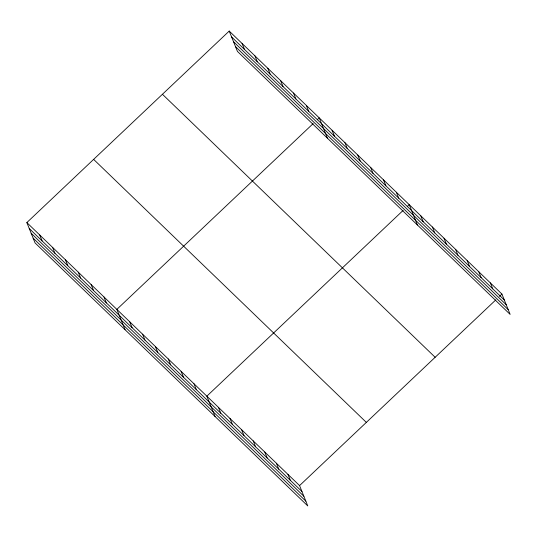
<?xml version="1.0" encoding="UTF-8"?>
<svg xmlns="http://www.w3.org/2000/svg" width="537" height="537" viewBox="0 0 537 537"><rect width="100%" height="100%" fill="white"/><g stroke="black" fill="none" stroke-linecap="round" stroke-linejoin="round"><path stroke-width="0.81" d="M26.85 222.58L299.565 485.596L307.782 505.935L35.066 242.919L26.85 222.58L229.218 31.065L501.934 294.081L510.15 314.42L237.435 51.404L229.218 31.065M313.145 123.611L116.844 309.379L125.061 329.711M317.394 119.583L319.213 117.865L327.429 138.197M403.139 210.403L206.839 396.172L215.055 416.504M407.388 206.383L409.207 204.657L417.424 224.996M299.565 485.596L495.866 299.827M499.504 296.384L501.934 294.081M231.608 36.986L504.324 299.995M233.528 41.745L506.243 304.754M235.515 46.645L508.23 309.661M162.436 94.27L435.151 357.28M93.633 159.382L366.348 422.397M29.24 228.5L301.955 491.509M31.159 233.259L303.875 496.269M33.146 238.16L305.862 501.175M490.341 282.905L492.731 288.819M478.756 271.729L481.145 277.642M467.163 260.546L469.553 266.466M455.571 249.369L457.96 255.283M443.985 238.193L446.375 244.107M432.392 227.017L434.782 232.93M420.8 215.834L423.19 221.754M396.353 192.259L398.743 198.173M383.499 179.861L385.888 185.775M370.644 167.457L373.034 173.377M357.783 155.059L360.173 160.979M344.929 142.661L347.318 148.574M332.074 130.263L334.464 136.176M306.358 105.467L308.748 111.381M293.504 93.062L295.894 98.983M280.643 80.664L283.033 86.578M267.788 68.266L270.178 74.18M254.934 55.868L257.324 61.782M242.073 43.47L244.463 49.384M287.973 474.419L290.363 480.333M276.387 463.243L278.777 469.157M264.795 452.06L267.184 457.98M253.202 440.884L255.592 446.797M241.616 429.707L244.006 435.621M230.024 418.524L232.414 424.445M218.431 407.348L220.821 413.262M193.985 383.774L196.374 389.687M181.13 371.376L183.52 377.289M168.276 358.971L170.665 364.892M155.415 346.573L157.804 352.487M142.56 334.175L144.95 340.089M129.706 321.777L132.095 327.691M103.99 296.974L106.38 302.895M91.136 284.576L93.525 290.497M78.274 272.178L80.664 278.092M65.42 259.78L67.81 265.694M52.566 247.382L54.955 253.296M39.704 234.984L42.094 240.898"/></g></svg>
